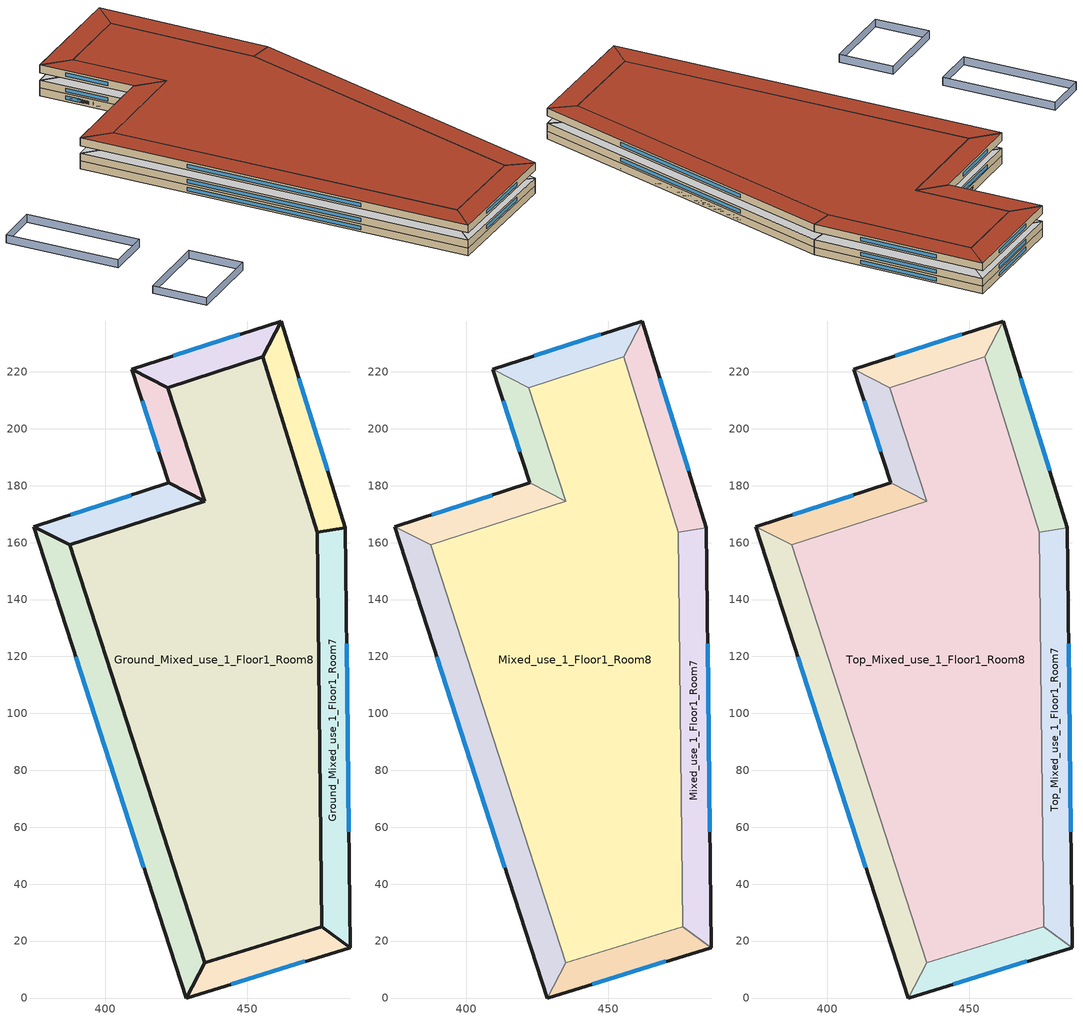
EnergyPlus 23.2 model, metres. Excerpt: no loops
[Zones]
Ground_Mixed_use_1_Floor1_Room1
 floor ground (Typical Insulated Carpeted 8in Slab Floor-R5): 486.15,17.74 428.45,0 434.94,12.45 476.07,25.1 z0
 wall ground (Generic Interior Wall): 486.15,17.74 476.07,25.1 434.94,12.45 428.45,0 z0:3.5
 wall ground (Typical Insulated Steel Framed Exterior Wall-R19): 428.45,0 486.15,17.74 z0:3.5
 window inside (U 0.48 SHGC 0.40 Dbl Ref-D Clr 6mm/13mm): 444.4,4.9 470.21,12.84 z0.97:2.53
 ceiling ground (Generic Interior Ceiling): 434.94,12.45 428.45,0 486.15,17.74 476.07,25.1 z3.5
Ground_Mixed_use_1_Floor1_Room2
 floor ground (Typical Insulated Carpeted 8in Slab Floor-R5): 387.49,159.19 434.94,12.45 428.45,0 374.89,165.63 z0
 wall ground (Generic Interior Wall): 428.45,0 434.94,12.45 387.49,159.19 374.89,165.63 z0:3.5
 wall ground (Typical Insulated Steel Framed Exterior Wall-R19): 374.89,165.63 428.45,0 z0:3.5
 window inside (U 0.48 SHGC 0.40 Dbl Ref-D Clr 6mm/13mm): 389.7,119.85 413.65,45.78 z0.97:2.53
 ceiling ground (Generic Interior Ceiling): 374.89,165.63 428.45,0 434.94,12.45 387.49,159.19 z3.5
Ground_Mixed_use_1_Floor1_Room3
 floor ground (Typical Insulated Carpeted 8in Slab Floor-R5): 434.93,174.54 387.49,159.19 374.89,165.63 422.34,180.97 z0
 wall ground (Generic Interior Wall): 374.89,165.63 387.49,159.19 434.93,174.54 422.34,180.97 z0:3.5
 wall ground (Typical Insulated Steel Framed Exterior Wall-R19): 422.34,180.97 374.89,165.63 z0:3.5
 window inside (U 0.48 SHGC 0.40 Dbl Ref-D Clr 6mm/13mm): 409.22,176.73 388.01,169.87 z0.97:2.53
 ceiling ground (Generic Interior Ceiling): 374.89,165.63 387.49,159.19 434.93,174.54 422.34,180.97 z3.5
Ground_Mixed_use_1_Floor1_Room4
 floor ground (Typical Insulated Carpeted 8in Slab Floor-R5): 422.01,214.49 434.93,174.54 422.34,180.97 409.42,220.92 z0
 wall ground (Generic Interior Wall): 422.34,180.97 434.93,174.54 422.01,214.49 409.42,220.92 z0:3.5
 wall ground (Typical Insulated Steel Framed Exterior Wall-R19): 409.42,220.92 422.34,180.97 z0:3.5
 window inside (U 0.48 SHGC 0.40 Dbl Ref-D Clr 6mm/13mm): 412.99,209.88 418.77,192.02 z0.97:2.53
 ceiling ground (Generic Interior Ceiling): 409.42,220.92 422.34,180.97 434.93,174.54 422.01,214.49 z3.5
Ground_Mixed_use_1_Floor1_Room5
 floor ground (Typical Insulated Carpeted 8in Slab Floor-R5): 461.85,237.88 455.31,225.25 422.01,214.49 409.42,220.92 z0
 wall ground (Generic Interior Wall): 409.42,220.92 422.01,214.49 455.31,225.25 461.85,237.88 z0:3.5
 wall ground (Typical Insulated Steel Framed Exterior Wall-R19): 461.85,237.88 409.42,220.92 z0:3.5
 window inside (U 0.48 SHGC 0.40 Dbl Ref-D Clr 6mm/13mm): 447.36,233.19 423.91,225.61 z0.97:2.53
 ceiling ground (Generic Interior Ceiling): 409.42,220.92 422.01,214.49 455.31,225.25 461.85,237.88 z3.5
Ground_Mixed_use_1_Floor1_Room6
 floor ground (Typical Insulated Carpeted 8in Slab Floor-R5): 461.85,237.88 484.44,165.2 474.46,163.63 455.31,225.25 z0
 wall ground (Generic Interior Wall): 461.85,237.88 455.31,225.25 474.46,163.63 484.44,165.2 z0:3.5
 wall ground (Typical Insulated Steel Framed Exterior Wall-R19): 484.44,165.2 461.85,237.88 z0:3.5
 window inside (U 0.48 SHGC 0.40 Dbl Ref-D Clr 6mm/13mm): 478.2,185.29 468.1,217.79 z0.97:2.53
 ceiling ground (Generic Interior Ceiling): 461.85,237.88 455.31,225.25 474.46,163.63 484.44,165.2 z3.5
Ground_Mixed_use_1_Floor1_Room7
 floor ground (Typical Insulated Carpeted 8in Slab Floor-R5): 484.44,165.2 486.15,17.74 476.07,25.1 474.46,163.63 z0
 wall ground (Generic Interior Wall): 484.44,165.2 474.46,163.63 476.07,25.1 486.15,17.74 z0:3.5
 wall ground (Typical Insulated Steel Framed Exterior Wall-R19): 486.15,17.74 484.44,165.2 z0:3.5
 window inside (U 0.48 SHGC 0.40 Dbl Ref-D Clr 6mm/13mm): 485.68,58.5 484.91,124.44 z0.97:2.53
 ceiling ground (Generic Interior Ceiling): 474.46,163.63 476.07,25.1 486.15,17.74 484.44,165.2 z3.5
Ground_Mixed_use_1_Floor1_Room8
 floor ground (Typical Insulated Carpeted 8in Slab Floor-R5): 455.31,225.25 474.46,163.63 476.07,25.1 434.94,12.45 387.49,159.19 434.93,174.54 422.01,214.49 z0
 wall ground (Generic Interior Wall): 387.49,159.19 434.94,12.45 476.07,25.1 474.46,163.63 455.31,225.25 422.01,214.49 434.93,174.54 387.49,159.19 z0:3.5
 ceiling ground (Generic Interior Ceiling): 422.01,214.49 434.93,174.54 387.49,159.19 434.94,12.45 476.07,25.1 474.46,163.63 455.31,225.25 z3.5
Mixed_use_1_Floor1_Room1
 floor to Ground_Mixed_use_1_Floor1_Room1 (Generic Interior Floor): 486.15,17.74 428.45,0 434.94,12.45 476.07,25.1 z3.5
 wall outside (Typical Insulated Steel Framed Exterior Wall-R19): 428.45,0 486.15,17.74 z3.5:7
 wall to Mixed_use_1_Floor1_Room7 (Generic Interior Wall): 486.15,17.74 476.07,25.1 z3.5:7
 wall to Mixed_use_1_Floor1_Room8 (Generic Interior Wall): 476.07,25.1 434.94,12.45 z3.5:7
 wall to Mixed_use_1_Floor1_Room2 (Generic Interior Wall): 434.94,12.45 428.45,0 z3.5:7
 window (U 0.48 SHGC 0.40 Dbl Ref-D Clr 6mm/13mm): 444.4,4.9 470.21,12.84 z4.47:6.03
 ceiling adiabatic (Generic Interior Ceiling): 434.94,12.45 428.45,0 486.15,17.74 476.07,25.1 z7
Mixed_use_1_Floor1_Room2
 floor to Ground_Mixed_use_1_Floor1_Room2 (Generic Interior Floor): 387.49,159.19 434.94,12.45 428.45,0 374.89,165.63 z3.5
 wall outside (Typical Insulated Steel Framed Exterior Wall-R19): 374.89,165.63 428.45,0 z3.5:7
 wall to Mixed_use_1_Floor1_Room8 (Generic Interior Wall): 434.94,12.45 387.49,159.19 z3.5:7
 wall to Mixed_use_1_Floor1_Room3 (Generic Interior Wall): 387.49,159.19 374.89,165.63 z3.5:7
 window (U 0.48 SHGC 0.40 Dbl Ref-D Clr 6mm/13mm): 389.7,119.85 413.65,45.78 z4.47:6.03
 ceiling adiabatic (Generic Interior Ceiling): 374.89,165.63 428.45,0 434.94,12.45 387.49,159.19 z7
Mixed_use_1_Floor1_Room3
 floor to Ground_Mixed_use_1_Floor1_Room3 (Generic Interior Floor): 434.93,174.54 387.49,159.19 374.89,165.63 422.34,180.97 z3.5
 wall outside (Typical Insulated Steel Framed Exterior Wall-R19): 422.34,180.97 374.89,165.63 z3.5:7
 wall to Mixed_use_1_Floor1_Room8 (Generic Interior Wall): 387.49,159.19 434.93,174.54 z3.5:7
 wall to Mixed_use_1_Floor1_Room4 (Generic Interior Wall): 434.93,174.54 422.34,180.97 z3.5:7
 window (U 0.48 SHGC 0.40 Dbl Ref-D Clr 6mm/13mm): 409.22,176.73 388.01,169.87 z4.47:6.03
 ceiling adiabatic (Generic Interior Ceiling): 374.89,165.63 387.49,159.19 434.93,174.54 422.34,180.97 z7
Mixed_use_1_Floor1_Room4
 floor to Ground_Mixed_use_1_Floor1_Room4 (Generic Interior Floor): 422.01,214.49 434.93,174.54 422.34,180.97 409.42,220.92 z3.5
 wall outside (Typical Insulated Steel Framed Exterior Wall-R19): 409.42,220.92 422.34,180.97 z3.5:7
 wall to Mixed_use_1_Floor1_Room8 (Generic Interior Wall): 434.93,174.54 422.01,214.49 z3.5:7
 wall to Mixed_use_1_Floor1_Room5 (Generic Interior Wall): 422.01,214.49 409.42,220.92 z3.5:7
 window (U 0.48 SHGC 0.40 Dbl Ref-D Clr 6mm/13mm): 412.99,209.88 418.77,192.02 z4.47:6.03
 ceiling adiabatic (Generic Interior Ceiling): 409.42,220.92 422.34,180.97 434.93,174.54 422.01,214.49 z7
Mixed_use_1_Floor1_Room5
 floor to Ground_Mixed_use_1_Floor1_Room5 (Generic Interior Floor): 461.85,237.88 455.31,225.25 422.01,214.49 409.42,220.92 z3.5
 wall outside (Typical Insulated Steel Framed Exterior Wall-R19): 461.85,237.88 409.42,220.92 z3.5:7
 wall to Mixed_use_1_Floor1_Room8 (Generic Interior Wall): 422.01,214.49 455.31,225.25 z3.5:7
 wall to Mixed_use_1_Floor1_Room6 (Generic Interior Wall): 455.31,225.25 461.85,237.88 z3.5:7
 window (U 0.48 SHGC 0.40 Dbl Ref-D Clr 6mm/13mm): 447.36,233.19 423.91,225.61 z4.47:6.03
 ceiling adiabatic (Generic Interior Ceiling): 409.42,220.92 422.01,214.49 455.31,225.25 461.85,237.88 z7
Mixed_use_1_Floor1_Room6
 floor to Ground_Mixed_use_1_Floor1_Room6 (Generic Interior Floor): 461.85,237.88 484.44,165.2 474.46,163.63 455.31,225.25 z3.5
 wall outside (Typical Insulated Steel Framed Exterior Wall-R19): 484.44,165.2 461.85,237.88 z3.5:7
 wall to Mixed_use_1_Floor1_Room8 (Generic Interior Wall): 455.31,225.25 474.46,163.63 z3.5:7
 wall to Mixed_use_1_Floor1_Room7 (Generic Interior Wall): 474.46,163.63 484.44,165.2 z3.5:7
 window (U 0.48 SHGC 0.40 Dbl Ref-D Clr 6mm/13mm): 478.2,185.29 468.1,217.79 z4.47:6.03
 ceiling adiabatic (Generic Interior Ceiling): 461.85,237.88 455.31,225.25 474.46,163.63 484.44,165.2 z7
Mixed_use_1_Floor1_Room7
 floor to Ground_Mixed_use_1_Floor1_Room7 (Generic Interior Floor): 484.44,165.2 486.15,17.74 476.07,25.1 474.46,163.63 z3.5
 wall outside (Typical Insulated Steel Framed Exterior Wall-R19): 486.15,17.74 484.44,165.2 z3.5:7
 wall to Mixed_use_1_Floor1_Room8 (Generic Interior Wall): 474.46,163.63 476.07,25.1 z3.5:7
 window (U 0.48 SHGC 0.40 Dbl Ref-D Clr 6mm/13mm): 485.68,58.5 484.91,124.44 z4.47:6.03
 ceiling adiabatic (Generic Interior Ceiling): 474.46,163.63 476.07,25.1 486.15,17.74 484.44,165.2 z7
Mixed_use_1_Floor1_Room8
 floor to Ground_Mixed_use_1_Floor1_Room8 (Generic Interior Floor): 455.31,225.25 474.46,163.63 476.07,25.1 434.94,12.45 387.49,159.19 434.93,174.54 422.01,214.49 z3.5
 ceiling adiabatic (Generic Interior Ceiling): 422.01,214.49 434.93,174.54 387.49,159.19 434.94,12.45 476.07,25.1 474.46,163.63 455.31,225.25 z7
Top_Mixed_use_1_Floor1_Room1
 floor adiabatic (Generic Interior Floor): 486.15,17.74 428.45,0 434.94,12.45 476.07,25.1 z10.5
 wall outside (Typical Insulated Steel Framed Exterior Wall-R19): 428.45,0 486.15,17.74 z10.5:14
 wall to Top_Mixed_use_1_Floor1_Room7 (Generic Interior Wall): 486.15,17.74 476.07,25.1 z10.5:14
 wall to Top_Mixed_use_1_Floor1_Room8 (Generic Interior Wall): 476.07,25.1 434.94,12.45 z10.5:14
 wall to Top_Mixed_use_1_Floor1_Room2 (Generic Interior Wall): 434.94,12.45 428.45,0 z10.5:14
 window (U 0.48 SHGC 0.40 Dbl Ref-D Clr 6mm/13mm): 444.4,4.9 470.21,12.84 z11.47:13.03
 roof outside (Typical IEAD Roof-R32): 434.94,12.45 428.45,0 486.15,17.74 476.07,25.1 z14
Top_Mixed_use_1_Floor1_Room2
 floor adiabatic (Generic Interior Floor): 387.49,159.19 434.94,12.45 428.45,0 374.89,165.63 z10.5
 wall outside (Typical Insulated Steel Framed Exterior Wall-R19): 374.89,165.63 428.45,0 z10.5:14
 wall to Top_Mixed_use_1_Floor1_Room8 (Generic Interior Wall): 434.94,12.45 387.49,159.19 z10.5:14
 wall to Top_Mixed_use_1_Floor1_Room3 (Generic Interior Wall): 387.49,159.19 374.89,165.63 z10.5:14
 window (U 0.48 SHGC 0.40 Dbl Ref-D Clr 6mm/13mm): 389.7,119.85 413.65,45.78 z11.47:13.03
 roof outside (Typical IEAD Roof-R32): 374.89,165.63 428.45,0 434.94,12.45 387.49,159.19 z14
Top_Mixed_use_1_Floor1_Room3
 floor adiabatic (Generic Interior Floor): 434.93,174.54 387.49,159.19 374.89,165.63 422.34,180.97 z10.5
 wall outside (Typical Insulated Steel Framed Exterior Wall-R19): 422.34,180.97 374.89,165.63 z10.5:14
 wall to Top_Mixed_use_1_Floor1_Room8 (Generic Interior Wall): 387.49,159.19 434.93,174.54 z10.5:14
 wall to Top_Mixed_use_1_Floor1_Room4 (Generic Interior Wall): 434.93,174.54 422.34,180.97 z10.5:14
 window (U 0.48 SHGC 0.40 Dbl Ref-D Clr 6mm/13mm): 409.22,176.73 388.01,169.87 z11.47:13.03
 roof outside (Typical IEAD Roof-R32): 374.89,165.63 387.49,159.19 434.93,174.54 422.34,180.97 z14
Top_Mixed_use_1_Floor1_Room4
 floor adiabatic (Generic Interior Floor): 422.01,214.49 434.93,174.54 422.34,180.97 409.42,220.92 z10.5
 wall outside (Typical Insulated Steel Framed Exterior Wall-R19): 409.42,220.92 422.34,180.97 z10.5:14
 wall to Top_Mixed_use_1_Floor1_Room8 (Generic Interior Wall): 434.93,174.54 422.01,214.49 z10.5:14
 wall to Top_Mixed_use_1_Floor1_Room5 (Generic Interior Wall): 422.01,214.49 409.42,220.92 z10.5:14
 window (U 0.48 SHGC 0.40 Dbl Ref-D Clr 6mm/13mm): 412.99,209.88 418.77,192.02 z11.47:13.03
 roof outside (Typical IEAD Roof-R32): 409.42,220.92 422.34,180.97 434.93,174.54 422.01,214.49 z14
Top_Mixed_use_1_Floor1_Room5
 floor adiabatic (Generic Interior Floor): 461.85,237.88 455.31,225.25 422.01,214.49 409.42,220.92 z10.5
 wall outside (Typical Insulated Steel Framed Exterior Wall-R19): 461.85,237.88 409.42,220.92 z10.5:14
 wall to Top_Mixed_use_1_Floor1_Room8 (Generic Interior Wall): 422.01,214.49 455.31,225.25 z10.5:14
 wall to Top_Mixed_use_1_Floor1_Room6 (Generic Interior Wall): 455.31,225.25 461.85,237.88 z10.5:14
 window (U 0.48 SHGC 0.40 Dbl Ref-D Clr 6mm/13mm): 447.36,233.19 423.91,225.61 z11.47:13.03
 roof outside (Typical IEAD Roof-R32): 409.42,220.92 422.01,214.49 455.31,225.25 461.85,237.88 z14
Top_Mixed_use_1_Floor1_Room6
 floor adiabatic (Generic Interior Floor): 461.85,237.88 484.44,165.2 474.46,163.63 455.31,225.25 z10.5
 wall outside (Typical Insulated Steel Framed Exterior Wall-R19): 484.44,165.2 461.85,237.88 z10.5:14
 wall to Top_Mixed_use_1_Floor1_Room8 (Generic Interior Wall): 455.31,225.25 474.46,163.63 z10.5:14
 wall to Top_Mixed_use_1_Floor1_Room7 (Generic Interior Wall): 474.46,163.63 484.44,165.2 z10.5:14
 window (U 0.48 SHGC 0.40 Dbl Ref-D Clr 6mm/13mm): 478.2,185.29 468.1,217.79 z11.47:13.03
 roof outside (Typical IEAD Roof-R32): 461.85,237.88 455.31,225.25 474.46,163.63 484.44,165.2 z14
Top_Mixed_use_1_Floor1_Room7
 floor adiabatic (Generic Interior Floor): 484.44,165.2 486.15,17.74 476.07,25.1 474.46,163.63 z10.5
 wall outside (Typical Insulated Steel Framed Exterior Wall-R19): 486.15,17.74 484.44,165.2 z10.5:14
 wall to Top_Mixed_use_1_Floor1_Room8 (Generic Interior Wall): 474.46,163.63 476.07,25.1 z10.5:14
 window (U 0.48 SHGC 0.40 Dbl Ref-D Clr 6mm/13mm): 485.68,58.5 484.91,124.44 z11.47:13.03
 roof outside (Typical IEAD Roof-R32): 474.46,163.63 476.07,25.1 486.15,17.74 484.44,165.2 z14
Top_Mixed_use_1_Floor1_Room8
 floor adiabatic (Generic Interior Floor): 455.31,225.25 474.46,163.63 476.07,25.1 434.94,12.45 387.49,159.19 434.93,174.54 422.01,214.49 z10.5
 roof outside (Typical IEAD Roof-R32): 422.01,214.49 434.93,174.54 387.49,159.19 434.94,12.45 476.07,25.1 474.46,163.63 455.31,225.25 z14
shading: 356.65,57.46 349.14,80.31 / 349.14,80.31 316.93,69.73 / 316.93,69.73 324.45,46.87 / 324.45,46.87 356.65,57.46 / 342.24,101.42 326.54,149.2 / 326.54,149.2 307.84,143.06 / 307.84,143.06 323.55,95.27 / 323.55,95.27 342.24,101.42 z0:3.5
[Building]
Mixed_use 1: North Axis {deg}=0; Terrain=City; Solar Distribution=FullExterior
[Site:Location]
Site 1: Latitude {deg}=0; Longitude {deg}=0; Time Zone {hr}=0; Elevation {m}=0
[Site:WaterMainsTemperature]
Calculation Method=CorrelationFromWeatherFile
[SizingPeriod:DesignDay] Day of Month=21; Dry-Bulb Temperature Range Modifier Type=DefaultMultipliers; Barometric Pressure {Pa}=98769; Rain Indicator=No; Snow Indicator=No; Daylight Saving Time Indicator=No; Begin Environment Reset Mode=FullResetAtBeginEnvironment
Name | Month | Day Type | Maximum Dry-Bulb Temperature {C} | Daily Dry-Bulb Temperature Range {deltaC} | Humidity Condition Type | Wetbulb or DewPoint at Maximum Dry-Bulb {C} | Wind Speed {m/s} | Wind Direction {deg} | Solar Model Indicator | ASHRAE Clear Sky Optical Depth for Beam Irradiance (taub) | ASHRAE Clear Sky Optical Depth for Diffuse Irradiance (taud) | Enthalpy at Maximum Dry-Bulb {J/kg} | Sky Clearness
Buffalo Ann Clg .4% Condns DB=>MWB | 7 | SummerDesignDay | 30.3 | 9.3 | Wetbulb | 21.8 | 5.7 | 240 | ASHRAETau | 0.462 | 2.001
Buffalo Ann Clg .4% Condns DP=>MDB | 7 | SummerDesignDay | 26.2 | 9.3 | Dewpoint | 22.4 | 5.7 | 240 | ASHRAETau | 0.462 | 2.001
Buffalo Ann Clg .4% Condns Enth=>MDB | 7 | SummerDesignDay | 27.9 | 9.3 | Enthalpy |  | 5.7 | 240 | ASHRAETau | 0.462 | 2.001 | 72100
Buffalo Ann Clg .4% Condns WB=>MDB | 7 | SummerDesignDay | 27.8 | 9.3 | Wetbulb | 23.8 | 5.7 | 240 | ASHRAETau | 0.462 | 2.001
Buffalo Ann Htg 99.6% Condns DB | 1 | WinterDesignDay | -16.3 | 0 | Wetbulb | -16.3 | 5.1 | 270 | ASHRAEClearSky |  |  |  | 0
Buffalo Ann Htg Wind 99.6% Condns WS=>MCDB | 1 | WinterDesignDay | -2.3 | 0 | Wetbulb | -2.3 | 15.7 | 270 | ASHRAEClearSky |  |  |  | 0
Buffalo Ann Hum_n 99.6% Condns DP=>MCDB | 1 | WinterDesignDay | -15.5 | 0 | Dewpoint | -20.4 | 5.1 | 270 | ASHRAEClearSky |  |  |  | 0
[Material] Thermal Absorptance=0.9
Name | Roughness | Thickness {m} | Conductivity {W/m-K} | Density {kg/m3} | Specific Heat {J/kg-K} | Solar Absorptance | Visible Absorptance
25mm Stucco | Smooth | 0.0254 | 0.719518 | 1856 | 839.458 | 0.7 | 0.7
5/8 in. Gypsum Board | MediumSmooth | 0.0159 | 0.159893 | 800.002 | 1089.3 | 0.7 | 0.7
8 in. Normalweight Concrete Floor | MediumRough | 0.2032 | 2.30846 | 2322.01 | 831.464 | 0.7 | 0.7
Generic Acoustic Tile | MediumSmooth | 0.02 | 0.06 | 368 | 590 | 0.2 | 0.2
Generic Ceiling Air Gap | Smooth | 0.1 | 0.556 | 1.28 | 1000 | 0.7 | 0.7
Generic Gypsum Board | MediumSmooth | 0.0127 | 0.16 | 800 | 1090 | 0.5 | 0.5
Generic LW Concrete | MediumRough | 0.1 | 0.53 | 1280 | 840 | 0.8 | 0.8
Generic Wall Air Gap | Smooth | 0.1 | 0.667 | 1.28 | 1000 | 0.7 | 0.7
Metal Roof Surface | Smooth | 0.0008 | 45.2497 | 7824.02 | 499.678 | 0.7 | 0.7
Roof Membrane | VeryRough | 0.0095 | 0.159893 | 1121.29 | 1459.06 | 0.7 | 0.7
[Material:NoMass] Thermal Absorptance=0.9; Solar Absorptance=0.7
Name | Roughness | Thermal Resistance {m2-K/W} | Visible Absorptance
Typical Carpet Pad | VeryRough | 0.21648 | 0.8
Typical Insulation-R17 | MediumSmooth | 2.99387 | 0.7
Typical Insulation-R31 | MediumSmooth | 5.45942 | 0.7
Typical Insulation-R4 | MediumSmooth | 0.704441 | 0.7
[WindowMaterial:Gas]
AIR 13MM: Gas Type=Air; Thickness {m}=0.0127
[WindowMaterial:Glazing] Optical Data Type=SpectralAverage; Thickness {m}=0.006; Infrared Transmittance at Normal Incidence=0; Front Side Infrared Hemispherical Emissivity=0.84; Conductivity {W/m-K}=0.899398; Dirt Correction Factor for Solar and Visible Transmittance=1; Solar Diffusing=No
Name | Solar Transmittance at Normal Incidence | Front Side Solar Reflectance at Normal Incidence | Back Side Solar Reflectance at Normal Incidence | Visible Transmittance at Normal Incidence | Front Side Visible Reflectance at Normal Incidence | Back Side Visible Reflectance at Normal Incidence | Back Side Infrared Hemispherical Emissivity
CLEAR 6MM | 0.775 | 0.071 | 0.071 | 0.881 | 0.08 | 0.08 | 0.84
REF D CLEAR 6MM | 0.429 | 0.308 | 0.379 | 0.334 | 0.453 | 0.505 | 0.82
[Construction]
Generic Interior Ceiling: Generic LW Concrete, Generic Ceiling Air Gap, Generic Acoustic Tile
Generic Interior Floor: Generic Acoustic Tile, Generic Ceiling Air Gap, Generic LW Concrete
Generic Interior Wall: Generic Gypsum Board, Generic Wall Air Gap, Generic Gypsum Board
Typical IEAD Roof-R32: Roof Membrane, Typical Insulation-R31, Metal Roof Surface
Typical Insulated Carpeted 8in Slab Floor-R5: Typical Insulation-R4, 8 in. Normalweight Concrete Floor, Typical Carpet Pad
Typical Insulated Steel Framed Exterior Wall-R19: 25mm Stucco, 5/8 in. Gypsum Board, Typical Insulation-R17, 5/8 in. Gypsum Board
U 0.48 SHGC 0.40 Dbl Ref-D Clr 6mm/13mm: REF D CLEAR 6MM, AIR 13MM, CLEAR 6MM
[Zone] Ceiling Height {m}=3.5; Part of Total Floor Area=Yes
Name | Multiplier | Volume {m3}
Ground_Mixed_use_1_Floor1_Room1; Top_Mixed_use_1_Floor1_Room1 | 1 | 1809.44
Ground_Mixed_use_1_Floor1_Room2; Top_Mixed_use_1_Floor1_Room2 | 1 | 5745.21
Ground_Mixed_use_1_Floor1_Room3; Top_Mixed_use_1_Floor1_Room3 | 1 | 1745.16
Ground_Mixed_use_1_Floor1_Room4; Top_Mixed_use_1_Floor1_Room4 | 1 | 1469.57
Ground_Mixed_use_1_Floor1_Room5; Top_Mixed_use_1_Floor1_Room5 | 1 | 1576.83
Ground_Mixed_use_1_Floor1_Room6; Top_Mixed_use_1_Floor1_Room6 | 1 | 2461.23
Ground_Mixed_use_1_Floor1_Room7; Top_Mixed_use_1_Floor1_Room7 | 1 | 5005.1
Ground_Mixed_use_1_Floor1_Room8; Top_Mixed_use_1_Floor1_Room8 | 1 | 41143.8
Mixed_use_1_Floor1_Room1 | 2 | 1809.44
Mixed_use_1_Floor1_Room2 | 2 | 5745.21
Mixed_use_1_Floor1_Room3 | 2 | 1745.16
Mixed_use_1_Floor1_Room4 | 2 | 1469.57
Mixed_use_1_Floor1_Room5 | 2 | 1576.83
Mixed_use_1_Floor1_Room6 | 2 | 2461.23
Mixed_use_1_Floor1_Room7 | 2 | 5005.1
Mixed_use_1_Floor1_Room8 | 2 | 41143.8
[Space] Space Type=Mixed Use Building Program
Name | Zone
Ground_Mixed_use_1_Floor1_Room1_Space | Ground_Mixed_use_1_Floor1_Room1
Ground_Mixed_use_1_Floor1_Room2_Space | Ground_Mixed_use_1_Floor1_Room2
Ground_Mixed_use_1_Floor1_Room3_Space | Ground_Mixed_use_1_Floor1_Room3
Ground_Mixed_use_1_Floor1_Room4_Space | Ground_Mixed_use_1_Floor1_Room4
Ground_Mixed_use_1_Floor1_Room5_Space | Ground_Mixed_use_1_Floor1_Room5
Ground_Mixed_use_1_Floor1_Room6_Space | Ground_Mixed_use_1_Floor1_Room6
Ground_Mixed_use_1_Floor1_Room7_Space | Ground_Mixed_use_1_Floor1_Room7
Ground_Mixed_use_1_Floor1_Room8_Space | Ground_Mixed_use_1_Floor1_Room8
Mixed_use_1_Floor1_Room1_Space | Mixed_use_1_Floor1_Room1
Mixed_use_1_Floor1_Room2_Space | Mixed_use_1_Floor1_Room2
Mixed_use_1_Floor1_Room3_Space | Mixed_use_1_Floor1_Room3
Mixed_use_1_Floor1_Room4_Space | Mixed_use_1_Floor1_Room4
Mixed_use_1_Floor1_Room5_Space | Mixed_use_1_Floor1_Room5
Mixed_use_1_Floor1_Room6_Space | Mixed_use_1_Floor1_Room6
Mixed_use_1_Floor1_Room7_Space | Mixed_use_1_Floor1_Room7
Mixed_use_1_Floor1_Room8_Space | Mixed_use_1_Floor1_Room8
Top_Mixed_use_1_Floor1_Room1_Space | Top_Mixed_use_1_Floor1_Room1
Top_Mixed_use_1_Floor1_Room2_Space | Top_Mixed_use_1_Floor1_Room2
Top_Mixed_use_1_Floor1_Room3_Space | Top_Mixed_use_1_Floor1_Room3
Top_Mixed_use_1_Floor1_Room4_Space | Top_Mixed_use_1_Floor1_Room4
Top_Mixed_use_1_Floor1_Room5_Space | Top_Mixed_use_1_Floor1_Room5
Top_Mixed_use_1_Floor1_Room6_Space | Top_Mixed_use_1_Floor1_Room6
Top_Mixed_use_1_Floor1_Room7_Space | Top_Mixed_use_1_Floor1_Room7
Top_Mixed_use_1_Floor1_Room8_Space | Top_Mixed_use_1_Floor1_Room8
[SpaceList]
Mixed Use Building Program: Mixed_use_1_Floor1_Room8_Space, Ground_Mixed_use_1_Floor1_Room7_Space, Ground_Mixed_use_1_Floor1_Room5_Space, Ground_Mixed_use_1_Floor1_Room1_Space, Ground_Mixed_use_1_Floor1_Room2_Space, Ground_Mixed_use_1_Floor1_Room3_Space, Ground_Mixed_use_1_Floor1_Room4_Space, Mixed_use_1_Floor1_Room2_Space, Ground_Mixed_use_1_Floor1_Room6_Space, Top_Mixed_use_1_Floor1_Room5_Space, Ground_Mixed_use_1_Floor1_Room8_Space, Mixed_use_1_Floor1_Room1_Space, Mixed_use_1_Floor1_Room3_Space, Mixed_use_1_Floor1_Room4_Space, Mixed_use_1_Floor1_Room5_Space, Mixed_use_1_Floor1_Room6_Space, Mixed_use_1_Floor1_Room7_Space, Top_Mixed_use_1_Floor1_Room1_Space, Top_Mixed_use_1_Floor1_Room2_Space, Top_Mixed_use_1_Floor1_Room3_Space, Top_Mixed_use_1_Floor1_Room4_Space, Top_Mixed_use_1_Floor1_Room6_Space, Top_Mixed_use_1_Floor1_Room7_Space, Top_Mixed_use_1_Floor1_Room8_Space
[Lights]
Mixed Use Building Program_Lighting: Zone or ZoneList or Space or SpaceList=Mixed Use Building Program; Schedule=Mixed Use Building Program_Lighting Schedule; Design Level Calculation Method=Watts/Area; Watts per Zone Floor Area {W/m2}=12.1148; Return Air Fraction=0.24; Fraction Radiant=0.52; Fraction Visible=0.2; Fraction Replaceable=1
[People]
Mixed Use Building Program_People: Zone or ZoneList or Space or SpaceList=Mixed Use Building Program; Number of People Schedule=Mixed Use Building Program_People_Occ Schedule; Number of People Calculation Method=People/Area; People per Floor Area {person/m2}=0.110734; Fraction Radiant=0.3; Activity Level Schedule=Mixed Use Building Program_People_Act Schedule
[ElectricEquipment]
Mixed Use Building Program_Electric Equipment: Zone or ZoneList or Space or SpaceList=Mixed Use Building Program; Schedule=Mixed Use Building Program_Electric Equipment Schedule; Design Level Calculation Method=Watts/Area; Watts per Zone Floor Area {W/m2}=5.97396; Fraction Latent=0; Fraction Radiant=0.5; Fraction Lost=0
[ZoneInfiltration:DesignFlowRate]
Mixed Use Building Program_Infiltration: Zone or ZoneList or Space or SpaceList=Mixed Use Building Program; Schedule=Mixed Use Building Program_Infiltration Schedule; Design Flow Rate Calculation Method=Flow/ExteriorArea; Flow Rate per Exterior Surface Area {m3/s-m2}=0.000432003; Constant Term Coefficient=1; Temperature Term Coefficient=0; Velocity Term Coefficient=0
[AvailabilityManager:NightCycle]
Availability Manager Night Cycle 1: Applicability Schedule=Always On Discrete; Fan Schedule=Always On Discrete; Control Type=CycleOnAny; Thermostat Tolerance {deltaC}=1; Cycling Run Time Control Type=FixedRunTime; Cycling Run Time {s}=1800
[AvailabilityManager:Scheduled]
24 Zone VAV OA System Availability Manager: Schedule=Always On Discrete
[Schedule:Day:Interval]
Mixed Use Building Program_Lighting Schedule_Sunday: No, 09:00, 0.128, 10:00, 0.148, 12:00, 0.268, 17:00, 0.348, 18:00, 0.268, 19:00, 0.188, 24:00, 0.128
Schedule Day 9: No, 05:00, 0.128, 06:00, 0.158, 07:00, 0.127185, 08:00, 0.275729, 09:00, 0.579419, 12:00, 0.779419, 13:00, 0.732817, 17:00, 0.779419, 18:00, 0.644273, 20:00, 0.395729, 21:00, 0.349127, 22:00, 0.229127, 23:00, 0.127185, 24:00, 0.128
Schedule Day 10: No, 07:00, 0.128, 08:00, 0.148, 09:00, 0.228, 10:00, 0.348, 18:00, 0.468, 19:00, 0.308, 21:00, 0.228, 22:00, 0.148, 24:00, 0.128
Mixed Use Building Program_Lighting Schedule_SmrDsn 1; Mixed Use Building Program_People_Occ Schedule_SmrDsn 1; Mixed Use Building Program_Electric Equipment Schedule_SmrDsn 1: No, 24:00, 1
Mixed Use Building Program_Lighting Schedule_WntrDsn 1; Mixed Use Building Program_People_Occ Schedule_WntrDsn 1; Mixed Use Building Program_Electric Equipment Schedule_WntrDsn 1: No, 24:00, 0
Mixed Use Building Program_Lighting Schedule_Hol 1: No, 05:00, 0.128, 06:00, 0.158, 07:00, 0.127185, 08:00, 0.215729, 09:00, 0.439419, 10:00, 0.459419, 12:00, 0.579419, 13:00, 0.612817, 17:00, 0.659419, 18:00, 0.444273, 19:00, 0.275729, 20:00, 0.215729, 22:00, 0.169127, 23:00, 0.127185, 24:00, 0.128
Mixed Use Building Program_People_Occ Schedule_Sunday; Mixed Use Building Program_People_Occ Schedule_Hol 1: No, 09:00, 0, 10:00, 0.05, 12:00, 0.1, 17:00, 0.2, 18:00, 0.1, 19:00, 0.05, 24:00, 0
Schedule Day 1: No, 06:00, 0, 07:00, 0.055, 08:00, 0.155, 09:00, 0.6, 11:00, 0.75, 12:00, 0.85, 13:00, 0.615, 15:00, 0.85, 16:00, 0.9, 17:00, 0.85, 18:00, 0.41, 19:00, 0.305, 21:00, 0.205, 22:00, 0.055, 23:00, 0.025, 24:00, 0
Schedule Day 2: No, 07:00, 0, 08:00, 0.05, 09:00, 0.1, 10:00, 0.25, 11:00, 0.3, 17:00, 0.4, 18:00, 0.3, 21:00, 0.1, 22:00, 0.05, 24:00, 0
Mixed Use Building Program_People_Act Schedule_Sunday; Mixed Use Building Program_People_Act Schedule_SmrDsn 1; Mixed Use Building Program_People_Act Schedule_WntrDsn 1; Mixed Use Building Program_People_Act Schedule_Hol 1: No, 24:00, 120
Mixed Use Building Program_Electric Equipment Schedule_Sunday: No, 09:00, 0.157486, 10:00, 0.217939, 12:00, 0.337603, 17:00, 0.417379, 18:00, 0.337603, 19:00, 0.257827, 24:00, 0.157486
Schedule Day 7: No, 06:00, 0.324636, 07:00, 0.366801, 08:00, 0.447404, 09:00, 0.815031, 12:00, 0.934695, 13:00, 0.900153, 17:00, 0.934695, 18:00, 0.646844, 19:00, 0.474133, 21:00, 0.394357, 23:00, 0.19409, 24:00, 0.177224
Schedule Day 8: No, 07:00, 0.157486, 08:00, 0.217939, 09:00, 0.297715, 10:00, 0.417379, 18:00, 0.457267, 19:00, 0.377491, 21:00, 0.297715, 22:00, 0.217939, 24:00, 0.157486
Mixed Use Building Program_Electric Equipment Schedule_Hol 1: No, 06:00, 0.304898, 08:00, 0.347063, 09:00, 0.634915, 10:00, 0.695367, 12:00, 0.815031, 13:00, 0.860265, 17:00, 0.894807, 18:00, 0.52718, 19:00, 0.274693, 23:00, 0.174352, 24:00, 0.157486
Mixed Use Building Program_Infiltration Schedule_Hol 1; Mixed Use Building Program_Infiltration Schedule_Sunday: No, 08:00, 1, 19:00, 0.7, 24:00, 1
Mixed Use Building Program_Infiltration Schedule_SmrDsn 1; Schedule Day 3: No, 06:00, 1, 07:00, 0.7, 19:00, 0.25, 21:00, 0.7, 24:00, 1
Mixed Use Building Program_Infiltration Schedule_WntrDsn 1; Schedule Day 4: No, 06:00, 1, 07:00, 0.7, 18:00, 0.25, 22:00, 0.7, 24:00, 1
[Schedule:Week:Daily]
Mixed Use Building Program_Lighting Schedule Week Rule - Jan1-Dec31: Mixed Use Building Program_Lighting Schedule_Sunday, Schedule Day 9, Schedule Day 9, Schedule Day 9, Schedule Day 9, Schedule Day 9, Schedule Day 10, Mixed Use Building Program_Lighting Schedule_Hol 1, Mixed Use Building Program_Lighting Schedule_SmrDsn 1, Mixed Use Building Program_Lighting Schedule_WntrDsn 1, Mixed Use Building Program_Lighting Schedule_Sunday, Mixed Use Building Program_Lighting Schedule_Sunday
Mixed Use Building Program_People_Occ Schedule Week Rule - Jan1-Dec31: Mixed Use Building Program_People_Occ Schedule_Sunday, Schedule Day 1, Schedule Day 1, Schedule Day 1, Schedule Day 1, Schedule Day 1, Schedule Day 2, Mixed Use Building Program_People_Occ Schedule_Hol 1, Mixed Use Building Program_People_Occ Schedule_SmrDsn 1, Mixed Use Building Program_People_Occ Schedule_WntrDsn 1, Mixed Use Building Program_People_Occ Schedule_Sunday, Mixed Use Building Program_People_Occ Schedule_Sunday
Mixed Use Building Program_People_Act Schedule Week Rule - Jan1-Dec31: Mixed Use Building Program_People_Act Schedule_Sunday, Mixed Use Building Program_People_Act Schedule_Sunday, Mixed Use Building Program_People_Act Schedule_Sunday, Mixed Use Building Program_People_Act Schedule_Sunday, Mixed Use Building Program_People_Act Schedule_Sunday, Mixed Use Building Program_People_Act Schedule_Sunday, Mixed Use Building Program_People_Act Schedule_Sunday, Mixed Use Building Program_People_Act Schedule_Hol 1, Mixed Use Building Program_People_Act Schedule_SmrDsn 1, Mixed Use Building Program_People_Act Schedule_WntrDsn 1, Mixed Use Building Program_People_Act Schedule_Sunday, Mixed Use Building Program_People_Act Schedule_Sunday
Mixed Use Building Program_Electric Equipment Schedule Week Rule - Jan1-Dec31: Mixed Use Building Program_Electric Equipment Schedule_Sunday, Schedule Day 7, Schedule Day 7, Schedule Day 7, Schedule Day 7, Schedule Day 7, Schedule Day 8, Mixed Use Building Program_Electric Equipment Schedule_Hol 1, Mixed Use Building Program_Electric Equipment Schedule_SmrDsn 1, Mixed Use Building Program_Electric Equipment Schedule_WntrDsn 1, Mixed Use Building Program_Electric Equipment Schedule_Sunday, Mixed Use Building Program_Electric Equipment Schedule_Sunday
Mixed Use Building Program_Infiltration Schedule Week Rule - Jan1-Dec31: Mixed Use Building Program_Infiltration Schedule_Sunday, Schedule Day 3, Schedule Day 3, Schedule Day 3, Schedule Day 3, Schedule Day 3, Schedule Day 4, Mixed Use Building Program_Infiltration Schedule_Hol 1, Mixed Use Building Program_Infiltration Schedule_SmrDsn 1, Mixed Use Building Program_Infiltration Schedule_WntrDsn 1, Mixed Use Building Program_Infiltration Schedule_Sunday, Mixed Use Building Program_Infiltration Schedule_Sunday
[Schedule:Year]
Mixed Use Building Program_Lighting Schedule: Mixed Use Building Program_Lighting Schedule Week Rule - Jan1-Dec31, 1, 1, 12, 31
Mixed Use Building Program_People_Occ Schedule: Mixed Use Building Program_People_Occ Schedule Week Rule - Jan1-Dec31, 1, 1, 12, 31
Mixed Use Building Program_People_Act Schedule: Mixed Use Building Program_People_Act Schedule Week Rule - Jan1-Dec31, 1, 1, 12, 31
Mixed Use Building Program_Electric Equipment Schedule: Mixed Use Building Program_Electric Equipment Schedule Week Rule - Jan1-Dec31, 1, 1, 12, 31
Mixed Use Building Program_Infiltration Schedule: Mixed Use Building Program_Infiltration Schedule Week Rule - Jan1-Dec31, 1, 1, 12, 31
[Schedule:Constant]
Always On Discrete: Hourly Value=1
